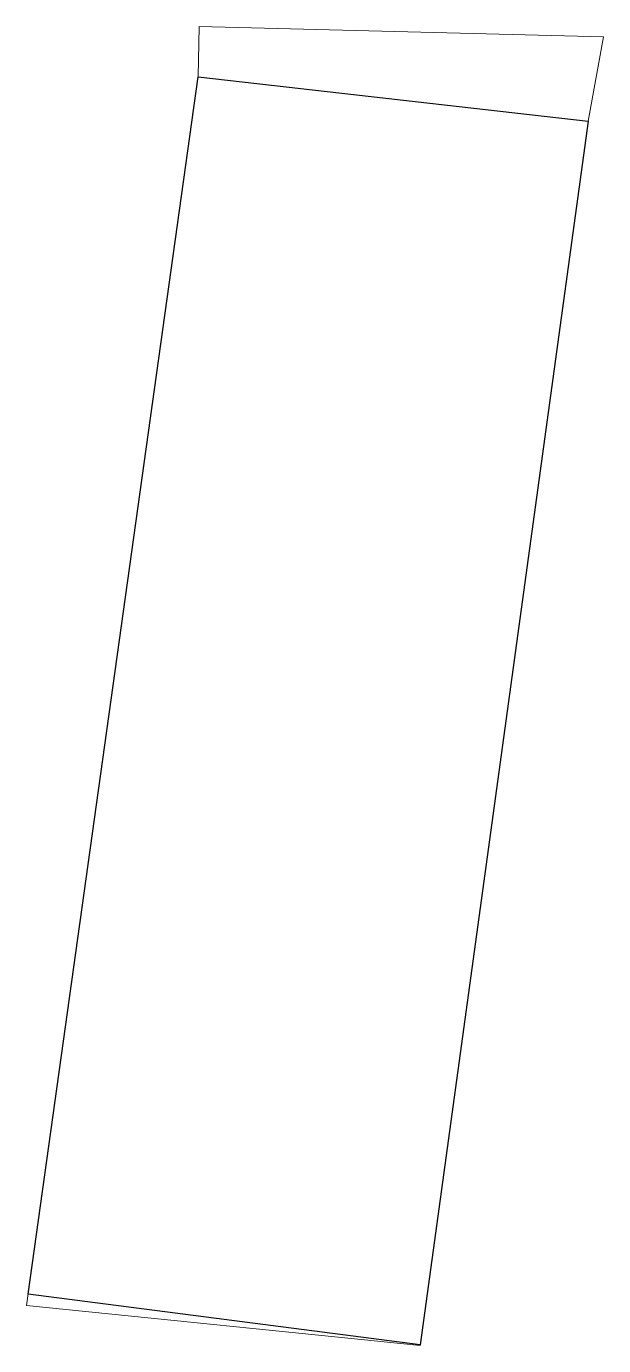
# Model space of a CAD drawing. Header units: millimetres. Extents: x 614976.2 to 614988.1, y 1318768 to 1318795.4.
import ezdxf

# ---------------------------------------------------------------- set-up
doc = ezdxf.new("R2010")
doc.units = ezdxf.units.MM
doc.layers.add('CVL_CUADCON_TIT', color=1, linetype='Continuous')

msp = doc.modelspace()

# ---------------------------------------------------------------- linework, layer by layer
msp.add_lwpolyline([(614979.715, 1318794.329), (614987.788, 1318793.405), (614984.31, 1318768.062), (614976.19, 1318769.114), (614979.715, 1318794.329)])
at = {"layer": 'CVL_CUADCON_TIT', "color": 2, "lineweight": 0, "ltscale": 0.5, "flags": 128}
msp.add_lwpolyline([(614988.105, 1318795.151), (614987.788, 1318793.405), (614984.308, 1318768.047), (614976.156, 1318768.876), (614979.715, 1318794.329), (614979.734, 1318795.371), (614988.105, 1318795.151)], dxfattribs=at)

doc.saveas('drawing.dxf')
